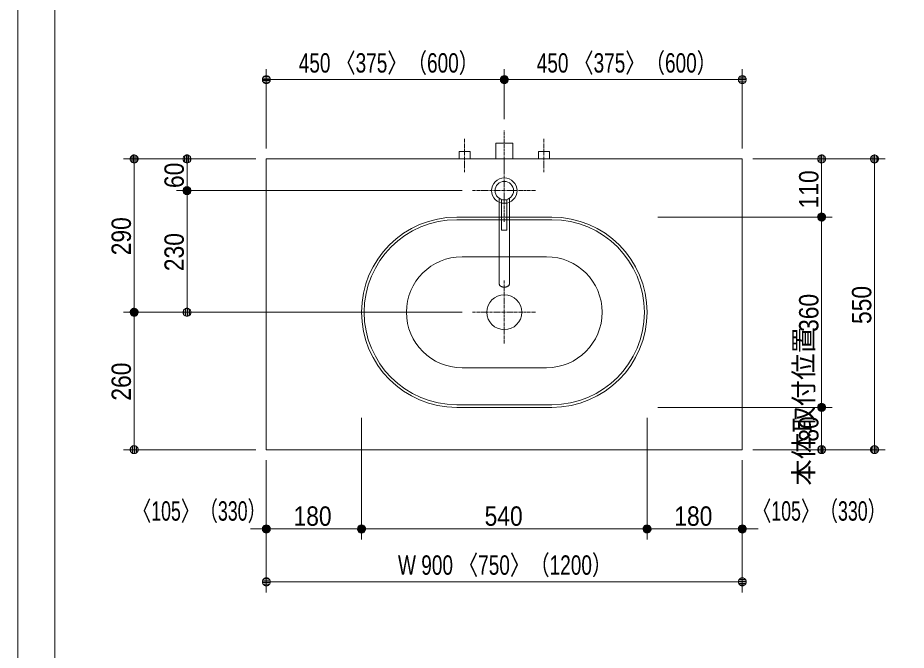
# Model space of a CAD drawing. Units: millimetres, scale not verified. Extents: x -6062 to 6062, y -3045 to 3045.
# Drawn here: x -5788 to -4108, y -799 to 397 of the extents above; entities that cross this region are included whole.
import ezdxf
from ezdxf.enums import TextEntityAlignment as Align

# ---------------------------------------------------------------- set-up
doc = ezdxf.new("R2010")
doc.units = ezdxf.units.MM
doc.header["$LTSCALE"] = 20
doc.linetypes.add('CHAIN1', pattern=[8, 5, -1, 1, -1])
for name, color, linetype, lineweight in [('0-0_1図面枠', 7, 'Continuous', 9), ('0-2_4給排水', 7, 'Continuous', 9), ('0-3_2寸法-1', 7, 'Continuous', 9), ('0-4_0', 7, 'Continuous', 9), ('0-6_2寸法-2', 7, 'Continuous', 9), ('0-7_5ボウル・キャビネット', 7, 'Continuous', 9)]:
    doc.layers.add(name, color=color, linetype=linetype, lineweight=lineweight)
doc.styles.add('ＭＳ Ｐゴシック', font='')
doc.styles.get('ＭＳ Ｐゴシック').set_extended_font_data('MS PGothic')

# ---------------------------------------------------------------- blocks, each defined once
blk = doc.blocks.new('グループ-2')
at = {"layer": '0-0_1図面枠'}
blk.add_lwpolyline([(-80000, 55400), (80000, 55400), (80000, -55400), (-80000, -55400)], close=True, dxfattribs=at)
blk = doc.blocks.new('図面枠')
at = {"layer": '0-0_1図面枠'}
blk.add_blockref('グループ-2', (0, 0), dxfattribs=at)
blk = doc.blocks.new('_Dot')
at = {"layer": '0-4_0'}
for p, q in [((-10, 0), (-20, 0)), ((9.78, 2), (-9.78, 2)), ((7.99, 6), (-7.99, 6)), ((9.16, -3.98), (-9.16, -3.98)), ((6, -7.98), (-6, -7.98))]:
    blk.add_line(p, q, dxfattribs=at)
for points in [[(10, 0), (9.92, 1.25), (9.69, 2.49), (9.3, 3.68), (8.76, 4.82), (8.09, 5.88), (7.29, 6.85), (6.37, 7.71), (5.36, 8.44), (4.26, 9.05), (3.09, 9.51), (1.87, 9.82), (0.63, 9.98), (-0.63, 9.98), (-1.87, 9.82), (-3.09, 9.51), (-4.26, 9.05), (-5.36, 8.44), (-6.37, 7.71), (-7.29, 6.85), (-8.09, 5.88), (-8.76, 4.82), (-9.3, 3.68), (-9.69, 2.49), (-9.92, 1.25), (-10, 0), (0, 0)], [(-10, 0), (-9.92, -1.25), (-9.69, -2.49), (-9.3, -3.68), (-8.76, -4.82), (-8.09, -5.88), (-7.29, -6.85), (-6.37, -7.71), (-5.36, -8.44), (-4.26, -9.05), (-3.09, -9.51), (-1.87, -9.82), (-0.63, -9.98), (0.63, -9.98), (1.87, -9.82), (3.09, -9.51), (4.26, -9.05), (5.36, -8.44), (6.37, -7.71), (7.29, -6.85), (8.09, -5.88), (8.76, -4.82), (9.3, -3.68), (9.69, -2.49), (9.92, -1.25), (10, 0), (0, 0)]]:
    blk.add_lwpolyline(points, close=True, dxfattribs=at)
blk = doc.blocks.new('グループ-16')
at = {"layer": '0-2_4給排水', "linetype": 'CHAIN1'}
blk.add_line((-61600, 2100), (-61600, 3700), dxfattribs=at)
at = {"layer": '0-2_4給排水'}
blk.add_lwpolyline([(-61920, 2600), (-61920, 3200), (-61280, 3200), (-61280, 2600)], dxfattribs=at)
blk = doc.blocks.new('グループ-18')
at = {"layer": '0-7_5ボウル・キャビネット'}
for p, q in [((-63400, 400), (-59800, 400)), ((-63400, 300), (-59800, 300)), ((-63200, -1100), (-60000, -1100)), ((-60000, -5300), (-63200, -5300)), ((-59800, -6700), (-63400, -6700)), ((-59800, -6800), (-63400, -6800))]:
    blk.add_line(p, q, dxfattribs=at)
at = {"layer": '0-7_5ボウル・キャビネット', "linetype": 'CHAIN1'}
for p, q in [((-61600, -2000), (-61600, -4400)), ((-62800, -3200), (-60400, -3200))]:
    blk.add_line(p, q, dxfattribs=at)
at = {"layer": '0-7_5ボウル・キャビネット'}
blk.add_circle((-61600, -3200), 660, dxfattribs=at)
for centre, radius, start, end in [((-63400, -3200), 3600, 90, 180), ((-59800, -3200), 3600, 0, 90), ((-63400, -3200), 3500, 90, 180), ((-59800, -3200), 3500, 0, 90), ((-63200, -3200), 2100, 90, 180), ((-60000, -3200), 2100, 0, 90), ((-63400, -3200), 3600, 180, 270), ((-63400, -3200), 3500, 180, 270), ((-63200, -3200), 2100, 180, 270), ((-60000, -3200), 2100, 270, 0), ((-59800, -3200), 3600, 270, 0), ((-59800, -3200), 3500, 270, 0)]:
    blk.add_arc(centre, radius, start, end, dxfattribs=at)
blk = doc.blocks.new('グループ-25')
at = {"layer": '0-2_4給排水', "linetype": 'CHAIN1'}
for p, q in [((-61600, 2600), (-61600, 200)), ((-62800, 1400), (-60400, 1400))]:
    blk.add_line(p, q, dxfattribs=at)
at = {"layer": '0-2_4給排水'}
for points in [[(-61800, 1112.8), (-61800, -2100), (-61799.2, -2113.8), (-61796.7, -2127.9), (-61792.3, -2142.2), (-61786, -2156.4), (-61777.7, -2170.4), (-61767.4, -2183.8), (-61755.3, -2196.6), (-61741.4, -2208.3), (-61726.1, -2218.9), (-61709.4, -2228.2), (-61691.9, -2236.1), (-61673.6, -2242.5), (-61655, -2247.3), (-61636.4, -2250.7), (-61618, -2252.6), (-61600, -2253.2), (-61582, -2252.6), (-61563.6, -2250.7), (-61545, -2247.3), (-61526.4, -2242.5), (-61508.1, -2236.1), (-61490.6, -2228.2), (-61473.9, -2218.9), (-61458.6, -2208.3), (-61444.7, -2196.6), (-61432.6, -2183.8), (-61422.3, -2170.4), (-61414, -2156.4), (-61407.7, -2142.2), (-61403.3, -2127.9), (-61400.8, -2113.8), (-61400, -2100), (-61400, 1112.8)], [(-61700, 1064.6), (-61700, -100), (-61500, -100), (-61500, 1064.6)]]:
    blk.add_lwpolyline(points, dxfattribs=at)
for radius in [480, 350]:
    blk.add_circle((-61600, 1400), radius, dxfattribs=at)
blk = doc.blocks.new('止水栓_平面_W75')
at = {"layer": '0-2_4給排水', "linetype": 'CHAIN1'}
for p, q in [((-1500, -500), (-1500, 780)), ((1500, -500), (1500, 780))]:
    blk.add_line(p, q, dxfattribs=at)
at = {"layer": '0-2_4給排水'}
for points in [[(-1710, 0), (-1710, 280), (-1290, 280), (-1290, 0)], [(1290, 0), (1290, 280), (1710, 280), (1710, 0)]]:
    blk.add_lwpolyline(points, dxfattribs=at)

msp = doc.modelspace()

# ---------------------------------------------------------------- linework, layer by layer
at = {"layer": '0-0_1図面枠'}
msp.add_line((-5717.5, 1750), (-5717.5, -2420), dxfattribs=at)
at = {"layer": '0-3_2寸法-1'}
for p, q in [((-5317.5, 150), (-5317.5, 300)), ((-4867.5, 205), (-4867.5, 300)), ((-4867.5, 205), (-4867.5, 300)), ((-4417.5, 150), (-4417.5, 300)), ((-4882.51, 280), (-5302.49, 280)), ((-4852.49, 280), (-4432.51, 280)), ((-5487.5, 130), (-5587.5, 130)), ((-5337.5, 130), (-5487.5, 130)), ((-4397.5, 130), (-4247.5, 130)), ((-4247.5, 130), (-4147.5, 130)), ((-5567.5, -144.99), (-5567.5, 114.99)), ((-5467.5, 85.01), (-5467.5, 114.99)), ((-4267.5, 35.01), (-4267.5, 114.99)), ((-4167.5, -404.99), (-4167.5, 114.99)), ((-4947.5, 70), (-5487.5, 70)), ((-4947.5, 70), (-5487.5, 70)), ((-5467.5, 54.99), (-5467.5, -144.99)), ((-4577.5, 20), (-4247.5, 20)), ((-4397.5, 20), (-4247.5, 20)), ((-4267.5, 4.99), (-4267.5, -324.99)), ((-5487.5, -160), (-5587.5, -160)), ((-5487.5, -160), (-5587.5, -160)), ((-4947.5, -160), (-5487.5, -160)), ((-5567.5, -175.01), (-5567.5, -404.99)), ((-4577.5, -340), (-4247.5, -340)), ((-4397.5, -340), (-4247.5, -340)), ((-5137.5, -360), (-5137.5, -590)), ((-4597.5, -360), (-4597.5, -590)), ((-4267.5, -404.99), (-4267.5, -355.01)), ((-5337.5, -420), (-5587.5, -420)), ((-4397.5, -420), (-4247.5, -420)), ((-4247.5, -420), (-4147.5, -420)), ((-5317.5, -440), (-5317.5, -590)), ((-5137.5, -440), (-5137.5, -590)), ((-4597.5, -440), (-4597.5, -590)), ((-4417.5, -440), (-4417.5, -590)), ((-5152.51, -570), (-5302.49, -570)), ((-4612.51, -570), (-5122.49, -570)), ((-4582.49, -570), (-4432.51, -570)), ((-5317.5, -590), (-5317.5, -690)), ((-4417.5, -590), (-4417.5, -690)), ((-4432.51, -670), (-5302.49, -670))]:
    msp.add_line(p, q, dxfattribs=at)
at = {"layer": '0-6_2寸法-2'}
for p, q in [((-5317.5, -440), (-5317.5, -590)), ((-5137.5, -440), (-5137.5, -590)), ((-4597.5, -440), (-4597.5, -590)), ((-4417.5, -440), (-4417.5, -590)), ((-5332.51, -570), (-5347.51, -570)), ((-5137.5, -570), (-5317.5, -570)), ((-5122.49, -570), (-5107.49, -570)), ((-4612.51, -570), (-4627.51, -570)), ((-4597.5, -570), (-4417.5, -570)), ((-4402.49, -570), (-4387.49, -570))]:
    msp.add_line(p, q, dxfattribs=at)
at = {"layer": '0-7_5ボウル・キャビネット'}
msp.add_lwpolyline([(-5317.5, 130), (-4417.5, 130), (-4417.5, -420), (-5317.5, -420)], close=True, dxfattribs=at)

# ---------------------------------------------------------------- block references
at = {"layer": '0-0_1図面枠', "xscale": 0.05, "yscale": 0.05}
msp.add_blockref('図面枠', (-1787.5, 0), dxfattribs=at)
at = {"layer": '0-2_4給排水', "xscale": 0.05, "yscale": 0.05}
for name, p in [('グループ-16', (-1787.5, 0)), ('止水栓_平面_W75', (-4867.5, 130)), ('グループ-25', (-1787.5, 0))]:
    msp.add_blockref(name, p, dxfattribs=at)
at = {"layer": '0-3_2寸法-1', "xscale": 0.7503418, "yscale": 0.7503418}
for p, rotation in [((-5317.5, 280), 180), ((-4867.5, 280), 180), ((-5567.5, 130), 90), ((-5467.5, 130), 90), ((-4267.5, 130), 90), ((-4167.5, 130), 90), ((-5467.5, 70), 270), ((-5467.5, 70), 90), ((-4267.5, 20), 270), ((-4267.5, 20), 90), ((-5567.5, -160), 270), ((-5467.5, -160), 270), ((-5567.5, -160), 90), ((-4267.5, -340), 270), ((-4267.5, -340), 90), ((-5567.5, -420), 270), ((-4267.5, -420), 270), ((-4167.5, -420), 270), ((-5317.5, -570), 180), ((-5137.5, -570), 180), ((-4597.5, -570), 180), ((-5317.5, -670), 180)]:
    msp.add_blockref('_Dot', p, dxfattribs=dict(at, rotation=rotation))
for p in [(-4867.5, 280), (-4417.5, 280), (-5137.5, -570), (-4597.5, -570), (-4417.5, -570), (-4417.5, -670)]:
    msp.add_blockref('_Dot', p, dxfattribs=at)
at = {"layer": '0-6_2寸法-2', "xscale": 0.7503418, "yscale": 0.7503418}
for p in [(-5317.5, -570), (-4597.5, -570)]:
    msp.add_blockref('_Dot', p, dxfattribs=at)
at = {"layer": '0-6_2寸法-2', "xscale": 0.7503418, "yscale": 0.7503418, "rotation": 180}
for p in [(-5137.5, -570), (-4417.5, -570)]:
    msp.add_blockref('_Dot', p, dxfattribs=at)
at = {"layer": '0-7_5ボウル・キャビネット', "xscale": 0.05, "yscale": 0.05}
msp.add_blockref('グループ-18', (-1787.5, 0), dxfattribs=at)

# ---------------------------------------------------------------- texts
at = {"layer": '0-3_2寸法-1', "style": 'ＭＳ Ｐゴシック'}
for s, height, width, p in [('450 〈375〉（600）', 36.66, 0.75, (-5256.19, 282.35)), ('450 〈375〉（600）', 36.66, 0.75, (-4806.19, 282.35)), ('180', 36.66, 0.9, (-5266.11, -574.96)), ('540', 36.66, 0.9, (-4904.78, -574.96)), ('180', 36.66, 0.9, (-4546.11, -574.96)), ('W 900 〈750〉（1200）', 36.69, 0.75, (-5068.55, -667.65))]:
    msp.add_text(s, height=height, dxfattribs=dict(at, width=width)).set_placement(p, align=Align.BOTTOM_LEFT)
at = {"layer": '0-3_2寸法-1', "style": 'ＭＳ Ｐゴシック', "width": 0.9}
for s, p in [('60', (-5462.54, 74.92)), ('110', (-4262.54, 36.39)), ('290', (-5562.54, -52.28)), ('230', (-5462.54, -82.28)), ('550', (-4162.54, -182.28)), ('360', (-4262.54, -197.28)), ('260', (-5562.54, -327.28)), ('80', (-4262.54, -404.88))]:
    msp.add_text(s, height=36.66, rotation=90, dxfattribs=at).set_placement(p, align=Align.BOTTOM_LEFT)
at = {"layer": '0-6_2寸法-2', "style": 'ＭＳ Ｐゴシック'}
msp.add_text('本体取付位置', height=36.66, rotation=90, dxfattribs=at).set_placement((-4272.19, -488.14), align=Align.BOTTOM_LEFT)
at = {"layer": '0-6_2寸法-2', "style": 'ＭＳ Ｐゴシック', "width": 0.7}
for p in [(-5570.2, -565.31), (-4397.67, -565.31)]:
    msp.add_text('〈105〉（330）', height=36.69, dxfattribs=at).set_placement(p, align=Align.BOTTOM_LEFT)

doc.saveas('drawing.dxf')
